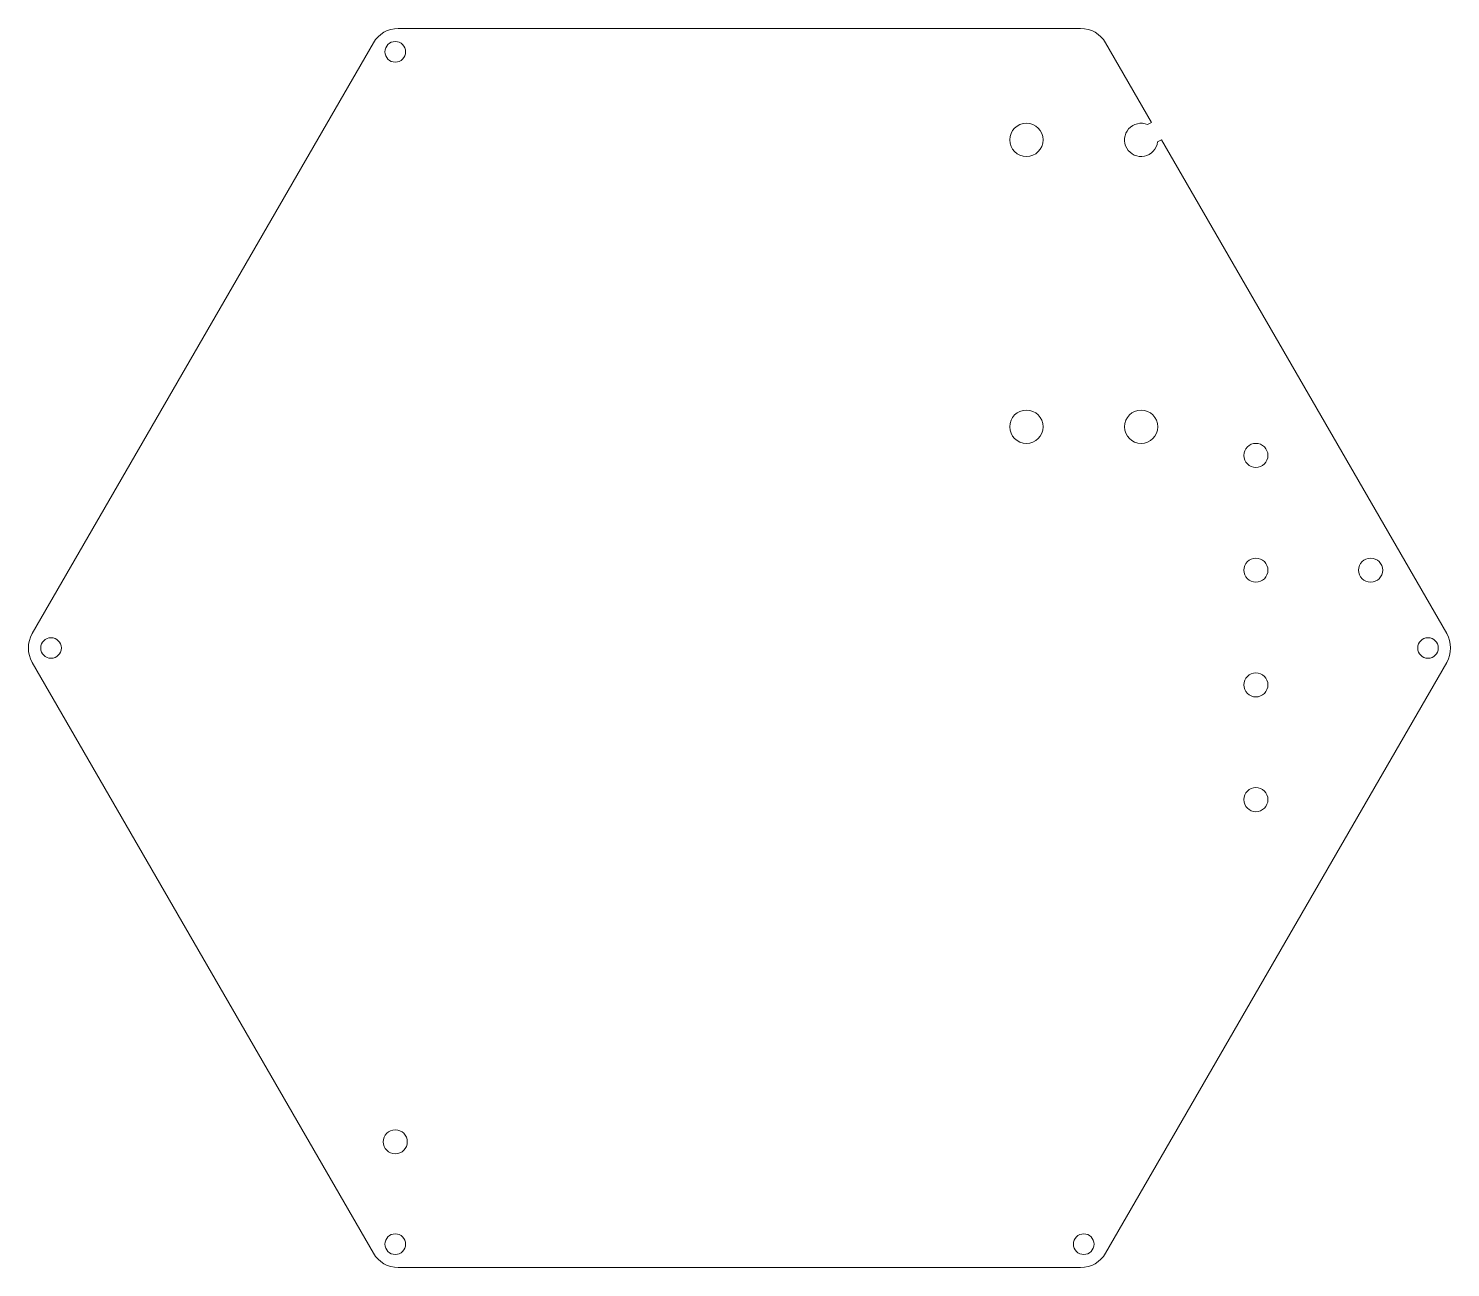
# Model space of a CAD drawing. Header units: millimetres. Extents: x 1 to 249, y 0 to 216.
import ezdxf

# ---------------------------------------------------------------- set-up
doc = ezdxf.new("R2010")
doc.units = ezdxf.units.MM

msp = doc.modelspace()

# ---------------------------------------------------------------- linework, layer by layer
at = {"color": 7, "linetype": 'Continuous', "lineweight": 15}
for p, q in [((184.17, 216), (65.24, 216)), ((60.91, 213.5), (1.44, 110.5)), ((196.51, 199.63), (188.5, 213.5)), ((196.51, 199.63), (195.84, 199.24)), ((197.59, 196.21), (198.26, 196.6)), ((247.97, 110.5), (198.26, 196.6)), ((1.44, 105.5), (60.91, 2.5)), ((188.5, 2.5), (247.97, 105.5)), ((65.24, 0), (184.17, 0))]:
    msp.add_line(p, q, dxfattribs=at)
for centre, radius in [((64.71, 211.92), 1.8), ((174.71, 196.57), 2.9), ((174.71, 146.57), 2.9), ((194.71, 146.57), 2.9), ((214.71, 141.57), 2.1), ((214.71, 121.57), 2.1), ((234.71, 121.57), 2.1), ((4.71, 108), 1.8), ((244.71, 108), 1.8), ((214.71, 101.57), 2.1), ((214.71, 81.57), 2.1), ((64.71, 21.92), 2.1), ((64.71, 4.08), 1.8), ((184.71, 4.08), 1.8)]:
    msp.add_circle(centre, radius, dxfattribs=at)
for centre, radius, start, end in [((65.24, 211), 5, 90, 150), ((184.17, 211), 5, 30, 90), ((194.71, 196.57), 2.9, 67.1173, 352.8827), ((5.77, 108), 5, 150, 210), ((243.64, 108), 5, 330, 30), ((65.24, 5), 5, 210, 270), ((184.17, 5), 5, 270, 330)]:
    msp.add_arc(centre, radius, start, end, dxfattribs=at)

doc.saveas('drawing.dxf')
